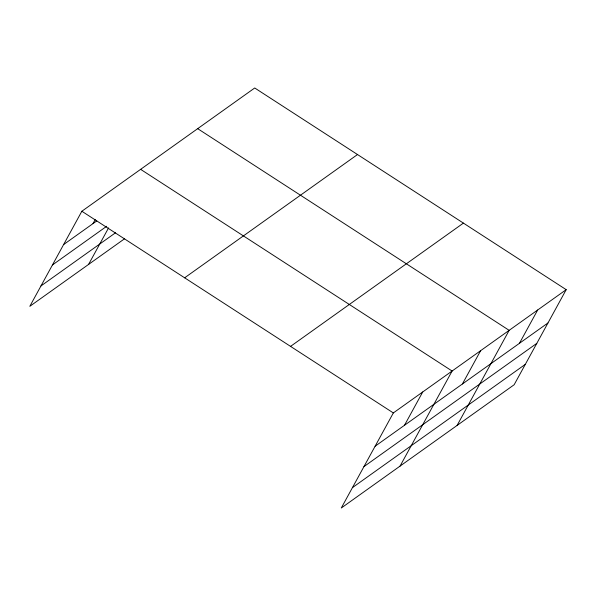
<?xml version="1.0" encoding="UTF-8"?>
<svg xmlns="http://www.w3.org/2000/svg" width="596" height="596" viewBox="0 0 596 596"><rect width="100%" height="100%" fill="white"/><g stroke="black" fill="none" stroke-linecap="round" stroke-linejoin="round"><path stroke-width="0.89" d="M566.2 289.663L393.338 412.931L341.277 508.015L514.147 384.748L566.2 289.663L254.723 87.984L81.853 211.252L29.8 306.337L124.601 238.735M93.006 223.604L95.233 219.544M88.573 264.423L108.584 227.881M404.49 425.283L422.72 391.974M400.05 466.102L452.111 371.025L140.626 169.346M462.399 383.988L480.629 350.679M457.102 425.425L509.155 330.34L197.678 128.661M519.444 343.311L537.674 310.002M63.623 244.561L96.776 220.922M52.463 264.944L106.714 226.256M40.96 285.953L115.497 232.798M184.641 277.81L357.511 154.543M290.55 346.38L463.412 223.113M375.1 446.24L547.962 322.972M363.94 466.623L536.802 343.356M352.437 487.625L525.307 364.357M81.853 211.252L393.338 412.931"/></g></svg>
